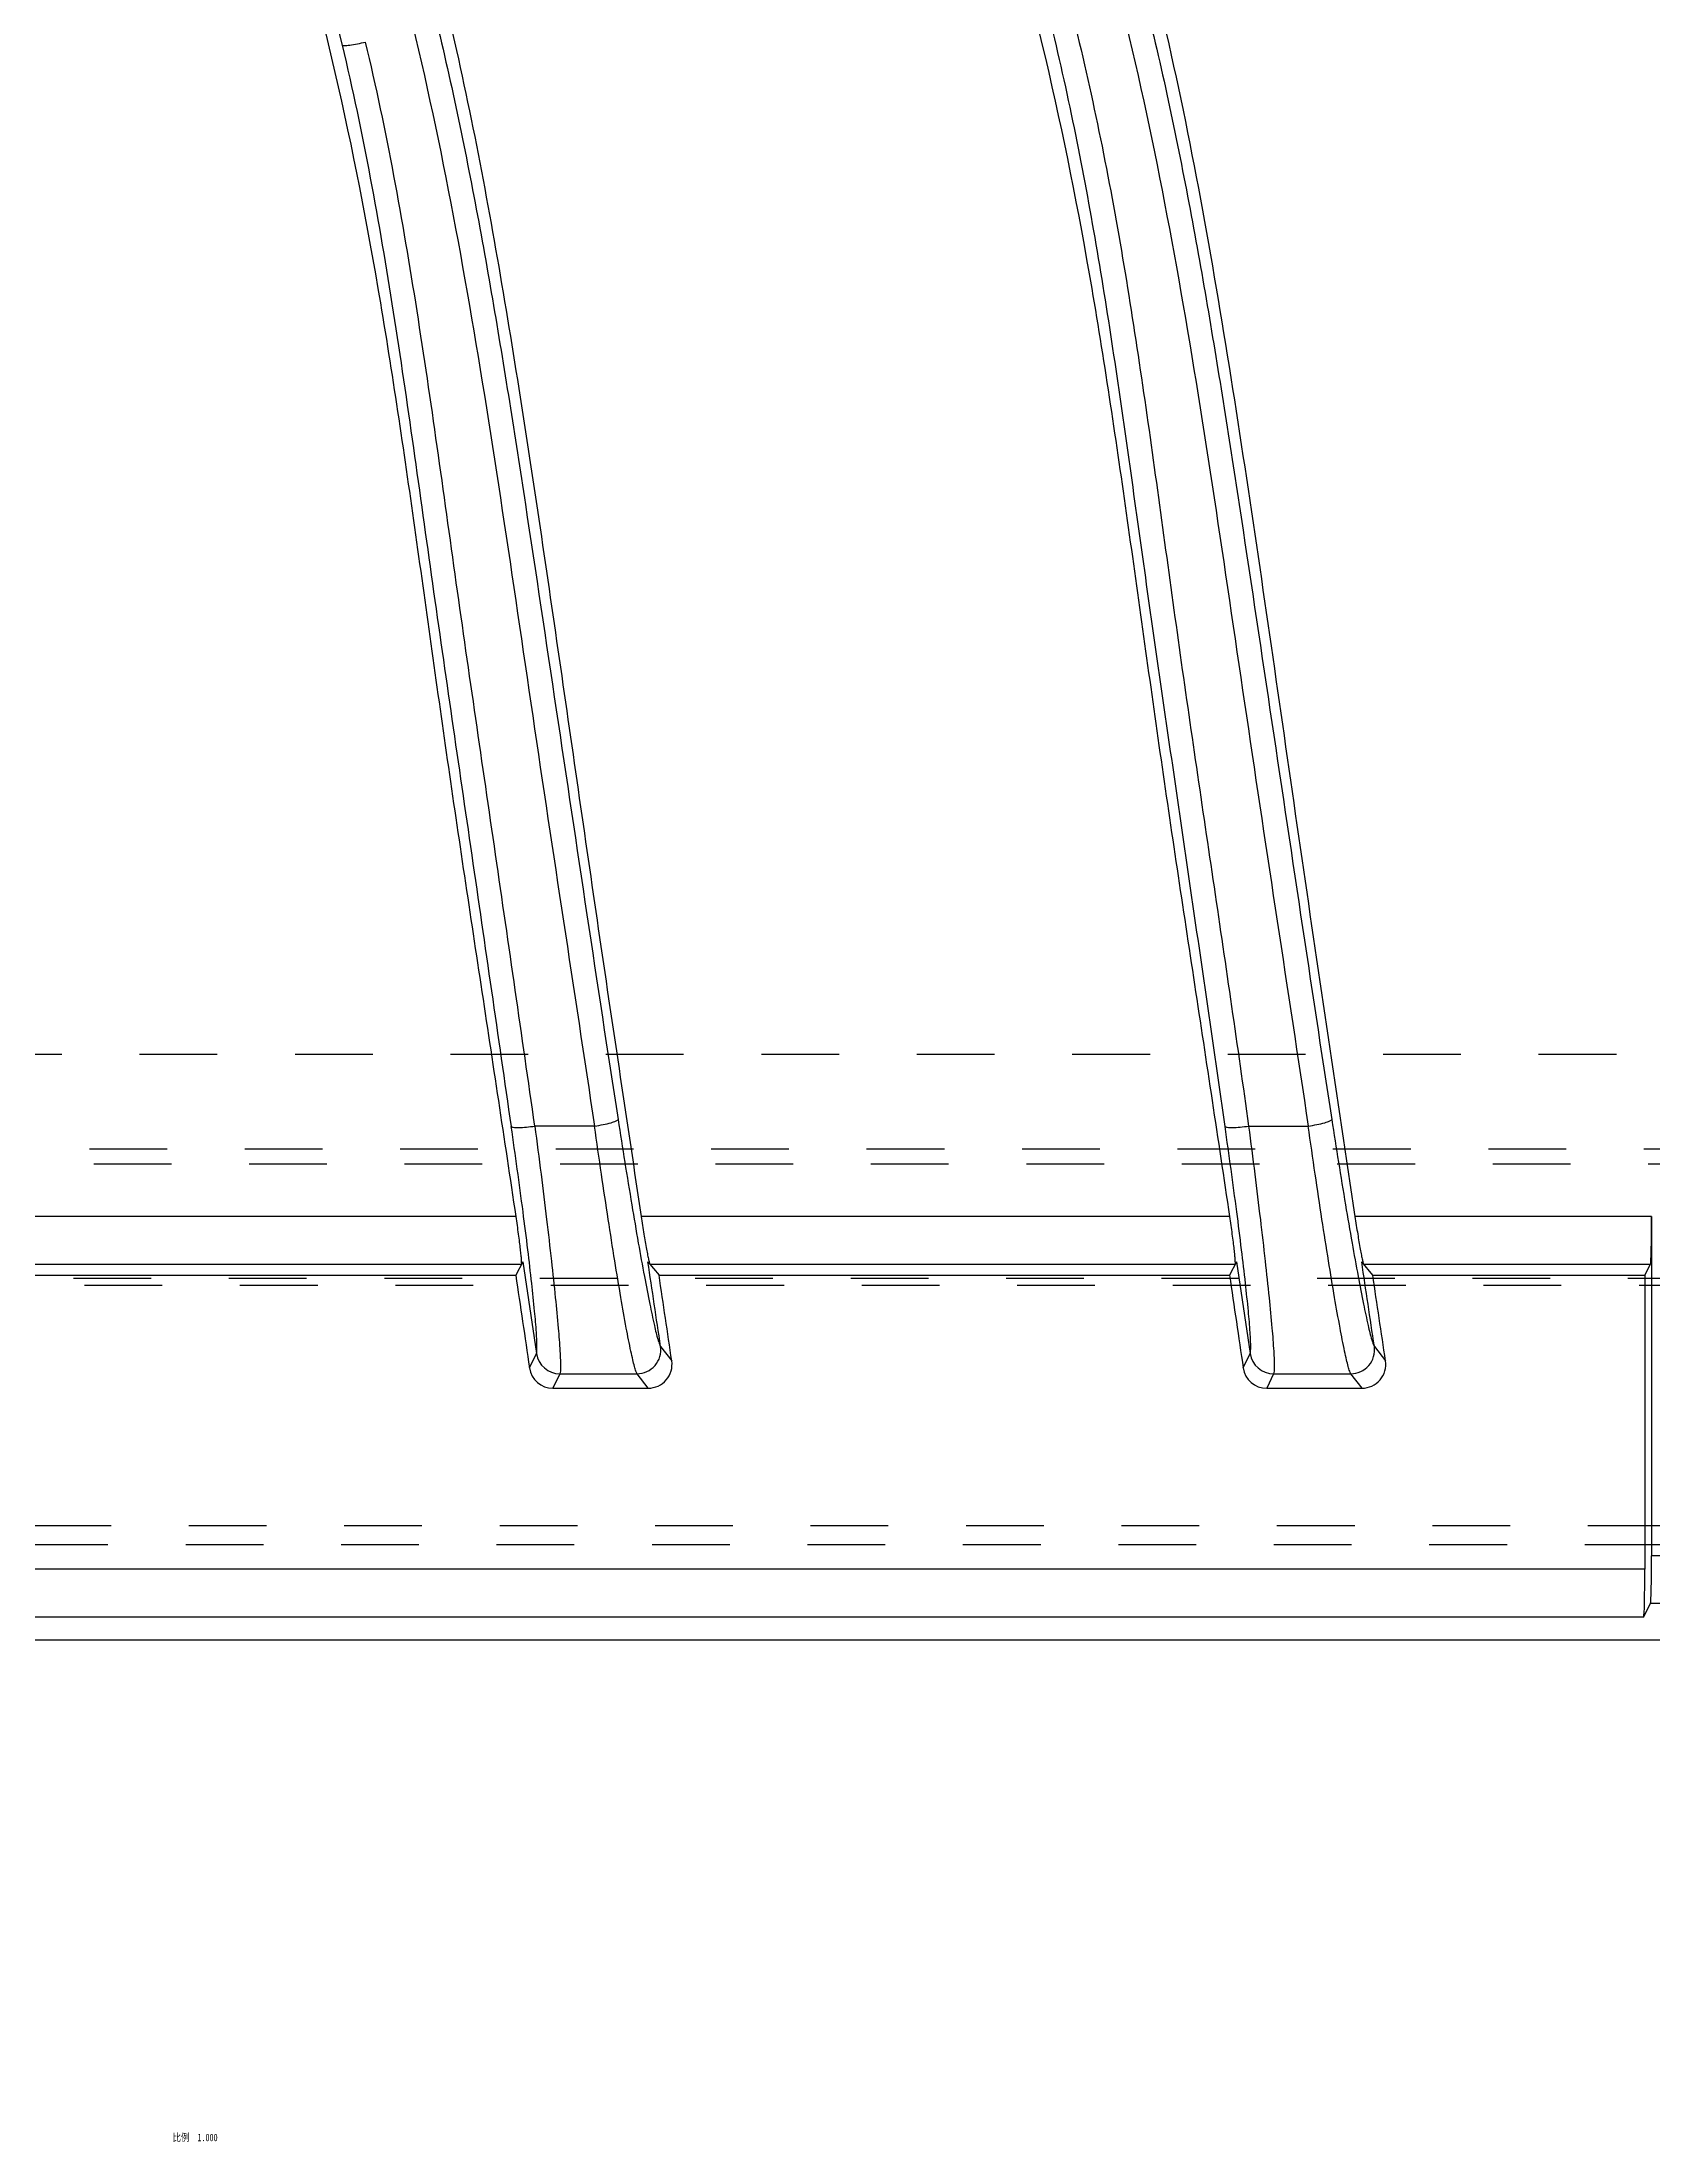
# Model space of a CAD drawing. Header units: millimetres. Extents: x -946 to 3963, y -10008 to 1396.
# Drawn here: x 79.77 to 113.63, y -24.47 to 19.67 of the extents above; entities that cross this region are included whole.
import ezdxf

# ---------------------------------------------------------------- set-up
doc = ezdxf.new("R2010")
doc.units = ezdxf.units.MM
doc.header["$LTSCALE"] = 16.335
doc.linetypes.add('HIDDEN', pattern=[0.2, 0.1, -0.1])
doc.layers.get('0').update_dxf_attribs({"linetype": 'CONTINUOUS'})
doc.layers.add('DEFAULT_2', color=8, linetype='HIDDEN')
doc.styles.get("Standard").update_dxf_attribs({"font": 'txt', "width": 0.8})

msp = doc.modelspace()

# ---------------------------------------------------------------- linework, layer by layer
at = {"color": 7, "linetype": 'Continuous'}
for p, q in [((91.384, -3.115), (90.13, -3.115)), ((105.13, -3.115), (106.384, -3.115)), ((89.736, -5.018), (77.365, -5.018)), ((104.736, -5.018), (92.365, -5.018)), ((113.6, -5.018), (107.365, -5.018)), ((113.6, -5.018), (113.6, -12.148)), ((77.548, -6.017), (89.851, -6.017)), ((89.877, -5.967), (89.728, -6.25)), ((89.877, -5.967), (90.163, -7.895)), ((92.507, -5.967), (92.74, -6.25)), ((92.548, -6.017), (104.851, -6.017)), ((104.877, -5.967), (104.728, -6.25)), ((104.877, -5.967), (105.163, -7.895)), ((107.74, -6.25), (107.507, -5.967)), ((107.548, -6.017), (113.575, -6.017)), ((113.459, -6.25), (113.575, -6.017)), ((77.74, -6.25), (89.728, -6.25)), ((92.74, -6.25), (104.728, -6.25)), ((107.74, -6.25), (113.459, -6.25)), ((113.459, -6.25), (113.459, -12.431)), ((90.017, -8.199), (90.163, -7.895)), ((92.773, -7.748), (93.009, -8.052)), ((105.017, -8.199), (105.163, -7.895)), ((107.773, -7.748), (108.009, -8.052)), ((90.657, -8.322), (90.511, -8.625)), ((90.657, -8.322), (92.279, -8.322)), ((92.515, -8.625), (92.279, -8.322)), ((105.657, -8.322), (105.511, -8.625)), ((105.657, -8.322), (107.279, -8.322)), ((107.515, -8.625), (107.279, -8.322)), ((90.511, -8.625), (92.515, -8.625)), ((105.511, -8.625), (107.515, -8.625)), ((115.317, -12.148), (113.6, -12.148)), ((113.459, -12.431), (-62.541, -12.431)), ((113.434, -13.429), (113.575, -13.146)), ((113.575, -13.146), (115.342, -13.146)), ((-62.517, -13.429), (113.434, -13.429)), ((139.64, -13.919), (-83.119, -13.919))]:
    msp.add_line(p, q, dxfattribs=at)
for centre, radius, start, end in [((90.658, -7.82), 0.501, 188.5979, 269.9297), ((92.277, -7.82), 0.501, 270.1387, 8.1157), ((105.658, -7.82), 0.501, 188.5979, 269.9298), ((107.277, -7.82), 0.501, 270.1387, 8.1157), ((90.511, -8.126), 0.499, 188.3938, 270.0061), ((105.511, -8.126), 0.499, 188.385, 270.0005)]:
    msp.add_arc(centre, radius, start, end, dxfattribs=at)
for centre, major_axis, ratio, start_param, end_param in [((113.574, -5.018), (0, 1), 0.026186, -3.089233, -1.570796), ((5275.829, 765.667), (4124.678, 3238.736), 0.999193, 2.623347, 2.623723), ((-1546.296, -250.811), (1641.435, -228.537), 0.999338, 0.285537, 0.286637), ((5290.829, 765.667), (4124.678, 3238.736), 0.999193, 2.623347, 2.623723), ((-1531.296, -250.811), (1641.435, -228.537), 0.999338, 0.285537, 0.286637), ((113.574, -12.148), (0, 1), 0.026186, -3.089233, -1.570796), ((113.432, -12.431), (0, 1), 0.026186, -3.089233, -1.570796)]:
    msp.add_ellipse(centre, major_axis=major_axis, ratio=ratio, start_param=start_param, end_param=end_param, dxfattribs=at)
for points, knots in [([(71.662, 86.581), (71.662, 82.63), (71.896, 76.699), (72.675, 68.834), (73.359, 63.94), (74.016, 60.043), (74.562, 57.129), (75.176, 54.23), (75.858, 51.345), (76.471, 48.952), (76.953, 47.036), (77.318, 45.599), (77.718, 44.171), (78.184, 42.763), (78.728, 41.383), (79.545, 39.582), (80.747, 37.42), (82.292, 34.891), (83.785, 32.329), (85.144, 29.692), (86.31, 26.964), (87.595, 23.224), (88.554, 19.382), (89.285, 15.499), (89.931, 11.6), (90.644, 6.712), (91.484, 0.844), (92.073, -3.064), (92.365, -5.018)], [0, 0, 0, 0, 0.124968, 0.187465, 0.249961, 0.281211, 0.31246, 0.343711, 0.374959, 0.406206, 0.421837, 0.43747, 0.453094, 0.468719, 0.484358, 0.499999, 0.531246, 0.562507, 0.593754, 0.625011, 0.656262, 0.68752, 0.750005, 0.781257, 0.812506, 0.875004, 0.937502, 1, 1, 1, 1]), ([(101.662, 86.581), (101.662, 82.63), (101.896, 76.699), (102.675, 68.834), (103.359, 63.94), (104.016, 60.043), (104.562, 57.129), (105.176, 54.23), (105.858, 51.345), (106.471, 48.952), (106.953, 47.036), (107.318, 45.599), (107.718, 44.171), (108.184, 42.763), (108.728, 41.383), (109.545, 39.582), (110.747, 37.42), (112.292, 34.891), (113.785, 32.329), (115.144, 29.692), (116.31, 26.964), (117.595, 23.224), (118.554, 19.382), (119.285, 15.499), (119.931, 11.6), (120.644, 6.712), (121.484, 0.844), (122.073, -3.064), (122.365, -5.018)], [0, 0, 0, 0, 0.124968, 0.187465, 0.249961, 0.281211, 0.31246, 0.343711, 0.374959, 0.406206, 0.421837, 0.43747, 0.453094, 0.468719, 0.484358, 0.499999, 0.531246, 0.562507, 0.593754, 0.625011, 0.656262, 0.68752, 0.750005, 0.781257, 0.812506, 0.875004, 0.937502, 1, 1, 1, 1]), ([(90.498, 52.883), (90.643, 52.266), (90.945, 51.035), (91.414, 49.191), (91.874, 47.345), (92.329, 45.497), (92.849, 43.667), (93.502, 41.879), (94.288, 40.144), (95.463, 37.894), (97.109, 35.182), (99.042, 31.906), (100.722, 28.486), (102.051, 24.916), (103.103, 21.257), (103.921, 17.54), (104.58, 13.794), (105.353, 8.781), (106.238, 2.504), (106.99, -2.511), (107.365, -5.018)], [0, 0, 0, 0, 0.031236, 0.062477, 0.093748, 0.125034, 0.156269, 0.187486, 0.218763, 0.250067, 0.312558, 0.375064, 0.437548, 0.500062, 0.562564, 0.625055, 0.687551, 0.750041, 0.87502, 1, 1, 1, 1]), ([(94.592, 35.851), (96.51, 33.04), (98.901, 28.463), (101.047, 21.997), (102.204, 17.023), (102.989, 11.988), (103.657, 6.943), (104.406, 1.913), (104.897, -1.439), (105.13, -3.115)], [0, 0, 0, 0, 0.250496, 0.37578, 0.500894, 0.625811, 0.750682, 0.875406, 1, 1, 1, 1]), ([(86.088, 19.602), (85.807, 20.783), (85.175, 23.132), (83.973, 26.583), (82.499, 29.961), (81.287, 32.112), (80.652, 33.181)], [0, 0, 0, 0, 0.248148, 0.496405, 0.746031, 1, 1, 1, 1]), ([(104.636, -3.124), (104.412, -1.567), (103.963, 1.548), (103.391, 5.441), (102.945, 8.559), (102.514, 11.675), (101.944, 15.56), (101.175, 19.411), (100.352, 22.44), (99.64, 24.685), (98.821, 26.892), (97.892, 29.05), (96.839, 31.151), (96.054, 32.506), (95.653, 33.181)], [0, 0, 0, 0, 0.125185, 0.250501, 0.313186, 0.375852, 0.500908, 0.625632, 0.688107, 0.750629, 0.813089, 0.87536, 0.937527, 1, 1, 1, 1]), ([(89.736, -5.018), (89.495, -3.393), (89.001, -0.143), (88.264, 4.732), (87.595, 9.618), (86.639, 16.12), (85.215, 22.574), (82.777, 28.698), (81.229, 31.609), (80.385, 33.021)], [0, 0, 0, 0, 0.124972, 0.249942, 0.374913, 0.499883, 0.749836, 0.87492, 1, 1, 1, 1]), ([(104.736, -5.018), (104.495, -3.393), (104.001, -0.143), (103.264, 4.732), (102.595, 9.618), (101.64, 16.12), (100.215, 22.575), (97.777, 28.698), (96.229, 31.61), (95.385, 33.021)], [0, 0, 0, 0, 0.124972, 0.249943, 0.374914, 0.499885, 0.749844, 0.874923, 1, 1, 1, 1]), ([(84.083, 31.075), (85.453, 28.467), (87.041, 24.303), (88.451, 18.595), (89.259, 14.277), (89.936, 9.956), (90.579, 5.639), (91.223, 1.329), (91.657, -1.542), (91.878, -2.976)], [0, 0, 0, 0, 0.251921, 0.377726, 0.502732, 0.627362, 0.751741, 0.875924, 1, 1, 1, 1]), ([(99.083, 31.075), (100.453, 28.467), (102.041, 24.303), (103.451, 18.595), (104.259, 14.277), (104.936, 9.956), (105.579, 5.639), (106.223, 1.329), (106.657, -1.542), (106.878, -2.976)], [0, 0, 0, 0, 0.251921, 0.377726, 0.502732, 0.627362, 0.751741, 0.875924, 1, 1, 1, 1]), ([(83.623, 30.794), (84.308, 29.504), (85.522, 26.841), (87.38, 21.303), (88.843, 14.149), (90.067, 5.507), (90.952, -0.242), (91.384, -3.115)], [0, 0, 0, 0, 0.125341, 0.250613, 0.500729, 0.750551, 1, 1, 1, 1]), ([(98.623, 30.794), (99.308, 29.504), (100.522, 26.841), (102.38, 21.303), (103.843, 14.149), (105.067, 5.507), (105.952, -0.242), (106.384, -3.115)], [0, 0, 0, 0, 0.125341, 0.250613, 0.500729, 0.750551, 1, 1, 1, 1]), ([(120.145, -3.218), (119.737, -0.372), (119.12, 3.9), (118.319, 9.6), (117.698, 13.877), (116.971, 18.143), (115.935, 22.351), (114.543, 26.46), (113.349, 29.099), (112.671, 30.375)], [0, 0, 0, 0, 0.249418, 0.374255, 0.499228, 0.624261, 0.749384, 0.874681, 1, 1, 1, 1]), ([(119.736, -5.018), (119.312, -2.164), (118.434, 3.54), (117.452, 10.689), (116.513, 16.385), (115.611, 20.624), (114.358, 24.776), (113.271, 27.456), (112.665, 28.767)], [0, 0, 0, 0, 0.249939, 0.499859, 0.624904, 0.749894, 0.874956, 1, 1, 1, 1]), ([(119.651, -3.226), (119.454, -1.86), (119.061, 0.873), (118.459, 4.973), (117.872, 9.076), (117.307, 13.172), (116.635, 17.233), (115.735, 21.228), (114.526, 25.131), (113.508, 27.658), (112.938, 28.895)], [0, 0, 0, 0, 0.125704, 0.251519, 0.377446, 0.50323, 0.6282, 0.752236, 0.875888, 1, 1, 1, 1]), ([(86.088, 19.602), (86.091, 19.598), (86.108, 19.595), (86.137, 19.594), (86.184, 19.598), (86.273, 19.609), (86.405, 19.633), (86.516, 19.657), (86.574, 19.67)], [0, 0, 0, 0, 0.02951, 0.091038, 0.185118, 0.310813, 0.639104, 1, 1, 1, 1]), ([(89.636, -3.124), (89.363, -1.222), (88.813, 2.582), (87.975, 8.287), (87.204, 13.981), (86.529, 17.751), (86.088, 19.602)], [0, 0, 0, 0, 0.250489, 0.501295, 0.751825, 1, 1, 1, 1]), ([(90.13, -3.115), (89.857, -1.213), (89.307, 2.594), (88.469, 8.306), (87.696, 14.019), (87.018, 17.806), (86.574, 19.67)], [0, 0, 0, 0, 0.250024, 0.500302, 0.750758, 1, 1, 1, 1]), ([(91.384, -3.115), (91.445, -3.106), (91.562, -3.085), (91.713, -3.051), (91.816, -3.019), (91.863, -2.994), (91.878, -2.982), (91.878, -2.976)], [0, 0, 0, 0, 0.355667, 0.682096, 0.903263, 0.966961, 1, 1, 1, 1]), ([(91.878, -2.976), (91.971, -3.575), (92.11, -4.442), (92.298, -5.541), (92.424, -6.238), (92.535, -6.817), (92.63, -7.261), (92.696, -7.541), (92.743, -7.686), (92.762, -7.733), (92.773, -7.748)], [0, 0, 0, 0, 0.37436, 0.541579, 0.688687, 0.811348, 0.905747, 0.968928, 0.98842, 1, 1, 1, 1]), ([(106.384, -3.115), (106.445, -3.106), (106.562, -3.085), (106.713, -3.051), (106.816, -3.019), (106.863, -2.994), (106.878, -2.982), (106.878, -2.976)], [0, 0, 0, 0, 0.355667, 0.682096, 0.903263, 0.966961, 1, 1, 1, 1]), ([(106.878, -2.976), (106.971, -3.575), (107.11, -4.442), (107.298, -5.541), (107.424, -6.238), (107.535, -6.817), (107.63, -7.261), (107.696, -7.541), (107.743, -7.686), (107.762, -7.733), (107.773, -7.748)], [0, 0, 0, 0, 0.37436, 0.541579, 0.688687, 0.811348, 0.905747, 0.968928, 0.98842, 1, 1, 1, 1]), ([(90.163, -7.895), (90.169, -7.878), (90.174, -7.83), (90.176, -7.74), (90.172, -7.61), (90.158, -7.362), (90.123, -6.961), (90.062, -6.381), (89.98, -5.684), (89.841, -4.585), (89.721, -3.721), (89.635, -3.124)], [0, 0, 0, 0, 0.010917, 0.029705, 0.056592, 0.09167, 0.185366, 0.307909, 0.455421, 0.623443, 1, 1, 1, 1]), ([(89.636, -3.123), (89.638, -3.128), (89.653, -3.136), (89.704, -3.146), (89.808, -3.147), (89.958, -3.137), (90.072, -3.124), (90.13, -3.115)], [0, 0, 0, 0, 0.031673, 0.092671, 0.316242, 0.644191, 1, 1, 1, 1]), ([(90.13, -3.116), (90.174, -3.452), (90.259, -4.105), (90.375, -5.05), (90.475, -5.917), (90.557, -6.679), (90.618, -7.312), (90.653, -7.748), (90.667, -8.018), (90.671, -8.158), (90.668, -8.254), (90.664, -8.306), (90.657, -8.322)], [0, 0, 0, 0, 0.194137, 0.377438, 0.545452, 0.69374, 0.816498, 0.909666, 0.944567, 0.97137, 0.989876, 1, 1, 1, 1]), ([(92.279, -8.322), (92.268, -8.306), (92.249, -8.255), (92.22, -8.158), (92.186, -8.017), (92.126, -7.748), (92.042, -7.311), (91.93, -6.678), (91.804, -5.917), (91.668, -5.051), (91.526, -4.106), (91.432, -3.452), (91.384, -3.116)], [0, 0, 0, 0, 0.010913, 0.030167, 0.057638, 0.093108, 0.187054, 0.310002, 0.457812, 0.624942, 0.807105, 1, 1, 1, 1]), ([(105.163, -7.895), (105.169, -7.878), (105.174, -7.83), (105.176, -7.74), (105.172, -7.61), (105.158, -7.361), (105.123, -6.96), (105.062, -6.381), (104.98, -5.684), (104.841, -4.585), (104.721, -3.721), (104.635, -3.124)], [0, 0, 0, 0, 0.010932, 0.029748, 0.056663, 0.091755, 0.185437, 0.307933, 0.455409, 0.623433, 1, 1, 1, 1]), ([(104.636, -3.123), (104.639, -3.128), (104.655, -3.136), (104.705, -3.146), (104.808, -3.147), (104.958, -3.137), (105.071, -3.124), (105.13, -3.115)], [0, 0, 0, 0, 0.03354, 0.096365, 0.315568, 0.642033, 1, 1, 1, 1]), ([(105.13, -3.116), (105.175, -3.452), (105.259, -4.106), (105.375, -5.051), (105.475, -5.917), (105.557, -6.678), (105.618, -7.31), (105.653, -7.747), (105.667, -8.017), (105.671, -8.158), (105.668, -8.254), (105.664, -8.305), (105.657, -8.322)], [0, 0, 0, 0, 0.194411, 0.377695, 0.545508, 0.693461, 0.816063, 0.909353, 0.944347, 0.971257, 0.989848, 1, 1, 1, 1]), ([(107.279, -8.322), (107.268, -8.306), (107.249, -8.255), (107.22, -8.158), (107.186, -8.017), (107.126, -7.748), (107.042, -7.311), (106.93, -6.678), (106.804, -5.917), (106.668, -5.051), (106.526, -4.106), (106.432, -3.452), (106.384, -3.116)], [0, 0, 0, 0, 0.010913, 0.030167, 0.057638, 0.093108, 0.187054, 0.310002, 0.457812, 0.624942, 0.807105, 1, 1, 1, 1]), ([(89.851, -6.017), (89.855, -6.009), (89.851, -5.976), (89.851, -5.915), (89.84, -5.82), (89.828, -5.697), (89.809, -5.549), (89.78, -5.32), (89.754, -5.141), (89.736, -5.018)], [0, 0, 0, 0, 0.028088, 0.090924, 0.186454, 0.311407, 0.461047, 0.630347, 1, 1, 1, 1]), ([(92.365, -5.018), (92.384, -5.141), (92.42, -5.371), (92.465, -5.641), (92.499, -5.82), (92.518, -5.916), (92.535, -5.977), (92.542, -6.009), (92.548, -6.017)], [0, 0, 0, 0, 0.367329, 0.684837, 0.809826, 0.906071, 0.970228, 1, 1, 1, 1]), ([(104.851, -6.017), (104.855, -6.009), (104.851, -5.976), (104.851, -5.915), (104.84, -5.82), (104.828, -5.697), (104.809, -5.549), (104.78, -5.32), (104.754, -5.141), (104.736, -5.018)], [0, 0, 0, 0, 0.028088, 0.090924, 0.186454, 0.311407, 0.461047, 0.630347, 1, 1, 1, 1]), ([(107.365, -5.018), (107.384, -5.141), (107.42, -5.371), (107.465, -5.641), (107.499, -5.82), (107.518, -5.916), (107.535, -5.977), (107.542, -6.009), (107.548, -6.017)], [0, 0, 0, 0, 0.367329, 0.684837, 0.809826, 0.906071, 0.970228, 1, 1, 1, 1]), ([(92.515, -8.625), (92.653, -8.625), (92.945, -8.496), (93.029, -8.189), (93.009, -8.052)], [0, 0, 0, 0, 0.499973, 1, 1, 1, 1]), ([(107.515, -8.625), (107.653, -8.625), (107.945, -8.496), (108.029, -8.189), (108.009, -8.052)], [0, 0, 0, 0, 0.499973, 1, 1, 1, 1])]:
    msp.add_open_spline(points, degree=3, knots=knots, dxfattribs=at)
for points in [[(92.773, -7.748), (92.684, -7.155), (92.596, -6.561), (92.507, -5.967)], [(107.773, -7.748), (107.684, -7.155), (107.596, -6.561), (107.507, -5.967)]]:
    msp.add_open_spline(points, degree=3, dxfattribs=at)
at = {"layer": 'DEFAULT_2', "color": 8, "linetype": 'HIDDEN'}
for p, q in [((-84.794, -1.602), (141.207, -1.602)), ((141.207, -3.599), (-84.794, -3.599)), ((141.298, -3.919), (-84.742, -3.919)), ((140.873, -6.319), (-85.973, -6.319)), ((-85.951, -6.456), (140.851, -6.456)), ((140.03, -11.516), (-83.509, -11.516)), ((139.965, -11.919), (-83.443, -11.919))]:
    msp.add_line(p, q, dxfattribs=at)

# ---------------------------------------------------------------- texts
at = {"color": 2, "linetype": 'Continuous', "insert": (83.464, -24.295), "char_height": 0.1562, "width": 1.125, "attachment_point": 3, "line_spacing_factor": 0.9}
msp.add_mtext('比例  1.000', dxfattribs=at)

doc.saveas('drawing.dxf')
